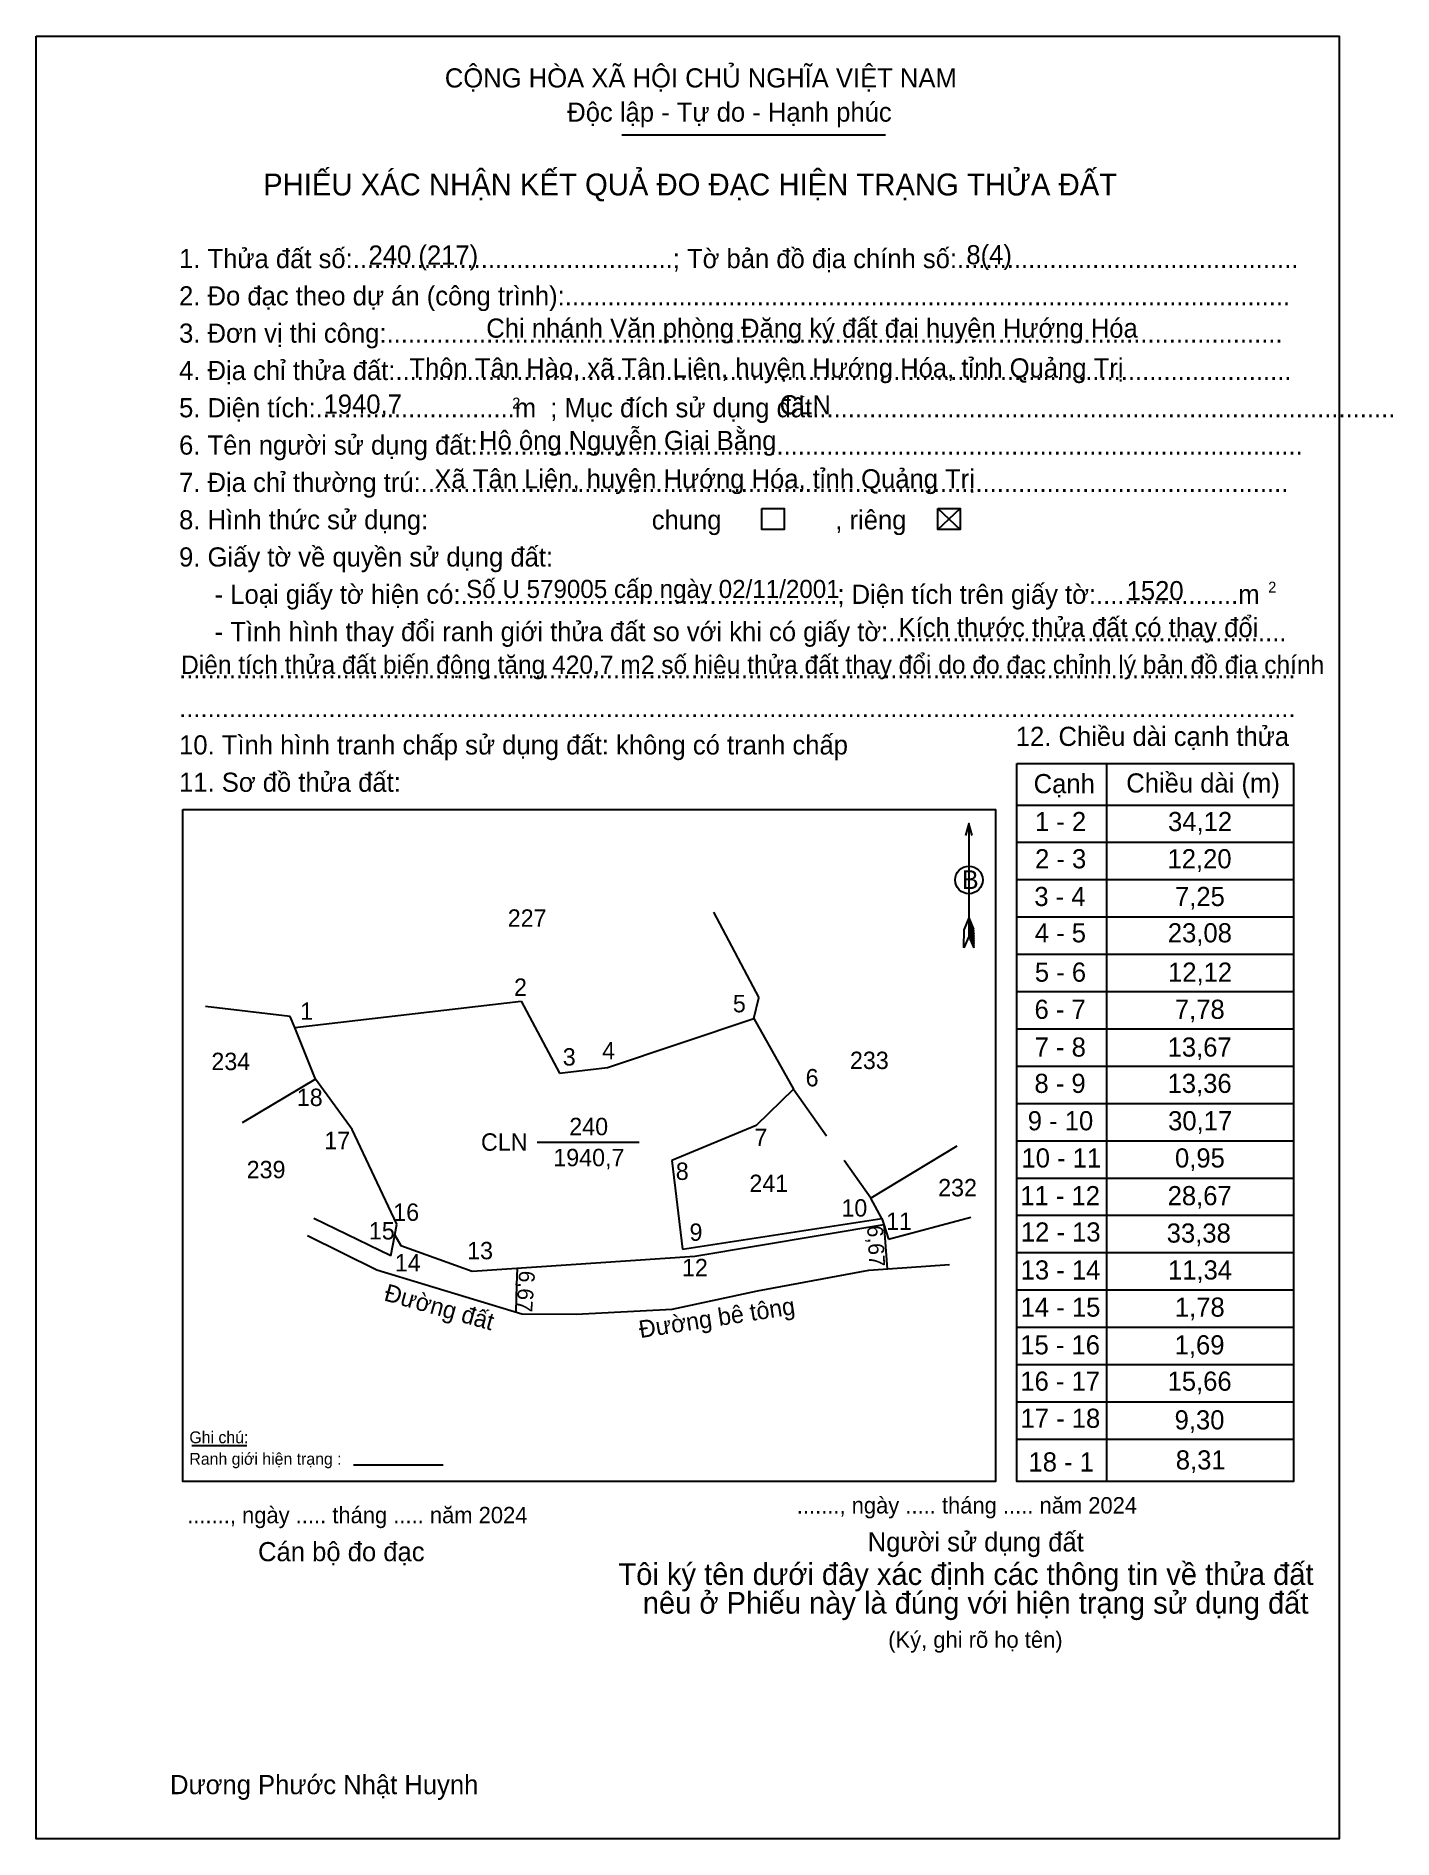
# Model space of a CAD drawing. Extents: x 547499 to 547702, y 1838187 to 1838457.
import ezdxf

# ---------------------------------------------------------------- set-up
doc = ezdxf.new("R2010")
doc.units = 0
for name, color, linetype in [('Level 1', 7, 'Continuous'), ('Level 10', 7, 'Continuous'), ('Level 13', 7, 'Continuous'), ('Level 15', 7, 'Continuous'), ('Level 16', 7, 'Continuous'), ('Level 2', 7, 'Continuous'), ('Level 23', 7, 'Continuous'), ('Level 27', 7, 'Continuous'), ('Level 36', 7, 'Continuous'), ('Level 48', 7, 'Continuous'), ('Level 49', 7, 'Continuous'), ('Level 50', 7, 'Continuous'), ('Level 52', 7, 'Continuous'), ('Level 6', 7, 'Continuous'), ('Level 9', 7, 'Continuous')]:
    doc.layers.add(name, color=color, linetype=linetype)

msp = doc.modelspace()

# ---------------------------------------------------------------- linework, layer by layer
at = {"layer": 'Level 1'}
for p, q in [((547499.08, 1838456.73), (547499.08, 1838456.73)), ((547586.7, 1838441.97), (547626.11, 1838441.97)), ((547633.93, 1838386.08), (547637.28, 1838382.96)), ((547633.93, 1838382.96), (547637.28, 1838386.08)), ((547659.15, 1838347.99), (547659.19, 1838240.63)), ((547521.03, 1838341.11), (547521.03, 1838341.11)), ((547645.76, 1838341.76), (547687.12, 1838341.76)), ((547638.58, 1838339), (547638.58, 1838322.13)), ((547645.76, 1838336.19), (547687.12, 1838336.19)), ((547645.76, 1838330.61), (547687.12, 1838330.61)), ((547638.58, 1838324.92), (547637.88, 1838323.2)), ((547638.58, 1838324.92), (547639.3, 1838323.2)), ((547638.58, 1838324.68), (547639.3, 1838322.95)), ((547638.58, 1838324.43), (547639.3, 1838322.7)), ((547638.58, 1838324.19), (547639.31, 1838322.45)), ((547638.58, 1838323.94), (547639.31, 1838322.2)), ((547638.58, 1838323.7), (547639.31, 1838321.95)), ((547645.76, 1838325.03), (547687.12, 1838325.03)), ((547637.84, 1838320.41), (547637.88, 1838323.2)), ((547638.58, 1838322.13), (547637.84, 1838320.41)), ((547638.58, 1838323.46), (547639.31, 1838321.7)), ((547638.58, 1838323.22), (547639.32, 1838321.45)), ((547638.58, 1838322.97), (547639.32, 1838321.2)), ((547638.58, 1838322.73), (547639.32, 1838320.95)), ((547638.58, 1838322.49), (547639.33, 1838320.71)), ((547638.58, 1838322.13), (547639.33, 1838320.41)), ((547639.33, 1838320.41), (547639.3, 1838323.2)), ((547645.76, 1838319.46), (547687.12, 1838319.46)), ((547645.76, 1838313.88), (547687.12, 1838313.88)), ((547645.76, 1838308.3), (547687.12, 1838308.3)), ((547645.76, 1838302.73), (547687.12, 1838302.73)), ((547645.76, 1838297.15), (547687.12, 1838297.15)), ((547645.76, 1838291.57), (547687.12, 1838291.57)), ((547645.76, 1838286), (547687.12, 1838286)), ((547645.76, 1838280.42), (547687.12, 1838280.42)), ((547645.76, 1838274.84), (547687.12, 1838274.84)), ((547645.76, 1838269.27), (547687.12, 1838269.27)), ((547645.76, 1838263.69), (547687.12, 1838263.69)), ((547645.76, 1838258.11), (547687.12, 1838258.11)), ((547645.76, 1838252.54), (547687.12, 1838252.54)), ((547645.76, 1838246.96), (547687.12, 1838246.96)), ((547634.3, 1838240.56), (547634.3, 1838240.56)), ((547693.96, 1838187.19), (547693.96, 1838187.19))]:
    msp.add_line(p, q, dxfattribs=at)
for points in [[(547645.76, 1838347.99), (547687.12, 1838347.99), (547687.12, 1838240.63), (547645.76, 1838240.63)], [(547521.03, 1838341.11), (547642.56, 1838341.11), (547642.56, 1838240.63), (547521.03, 1838240.63)]]:
    msp.add_lwpolyline(points, close=True, dxfattribs=at)
msp.add_lwpolyline([(547639.07, 1838337.2), (547638.58, 1838339), (547638.1, 1838337.2)], dxfattribs=at)
msp.add_circle((547638.59, 1838330.56), 2.06, dxfattribs=at)
at = {"layer": 'Level 10'}
for p, q in [((547600.39, 1838325.74), (547607.18, 1838312.92)), ((547537.76, 1838308.49), (547571.65, 1838312.45)), ((547571.65, 1838312.45), (547577.36, 1838301.67)), ((547540.85, 1838300.78), (547537.76, 1838308.49)), ((547584.56, 1838302.53), (547606.44, 1838309.87)), ((547606.44, 1838309.87), (547612.36, 1838299.29)), ((547577.36, 1838301.67), (547584.56, 1838302.53)), ((547546.33, 1838293.26), (547540.85, 1838300.78)), ((547612.36, 1838299.29), (547606.79, 1838293.86)), ((547606.79, 1838293.86), (547594.16, 1838288.62)), ((547553.05, 1838279.11), (547546.33, 1838293.26)), ((547594.16, 1838288.62), (547595.76, 1838275.36)), ((547636.8, 1838290.76), (547623.92, 1838282.99)), ((547552.73, 1838277.45), (547553.05, 1838279.11)), ((547595.76, 1838275.36), (547625.58, 1838279.97)), ((547597.59, 1838274.29), (547625.86, 1838279.07)), ((547625.58, 1838279.97), (547625.86, 1838279.07)), ((547552.73, 1838277.45), (547553.61, 1838275.9)), ((547553.61, 1838275.9), (547564.28, 1838272.08)), ((547564.28, 1838272.08), (547597.59, 1838274.29)), ((547522.39, 1838246.01), (547530.62, 1838246.01)), ((547546.55, 1838243.1), (547559.95, 1838243.1))]:
    msp.add_line(p, q, dxfattribs=at)
msp.add_lwpolyline([(547571.05, 1838272.53), (547570.93, 1838270.05), (547570.81, 1838265.98)], dxfattribs=at)
at = {"layer": 'Level 15'}
msp.add_lwpolyline([(547552.73, 1838277.45), (547553.17, 1838276.68)], dxfattribs=at)
at = {"layer": 'Level 16'}
for p, q in [((547606.44, 1838309.87), (547607.18, 1838312.92)), ((547612.36, 1838299.29), (547617.3, 1838292.32)), ((547623.92, 1838282.99), (547619.91, 1838288.64)), ((547625.86, 1838279.07), (547626.55, 1838276.86)), ((547625.86, 1838279.07), (547626.35, 1838272.41)), ((547552.14, 1838274.37), (547552.73, 1838277.45))]:
    msp.add_line(p, q, dxfattribs=at)
msp.add_lwpolyline([(547537.76, 1838308.49), (547537.09, 1838310.15), (547537.09, 1838310.15)], dxfattribs=at)
at = {"layer": 'Level 2'}
msp.add_lwpolyline([(547499.08, 1838456.73), (547693.96, 1838456.73), (547693.96, 1838187.19), (547499.08, 1838187.19)], close=True, dxfattribs=at)
at = {"layer": 'Level 23'}
for p, q in [((547539.65, 1838277.42), (547550.04, 1838272.28)), ((547623.6, 1838272.21), (547635.71, 1838273.09)), ((547550.04, 1838272.28), (547571.72, 1838265.7)), ((547606.97, 1838269.12), (547623.6, 1838272.21)), ((547594.21, 1838266.37), (547606.97, 1838269.12)), ((547571.72, 1838265.7), (547579.84, 1838265.66)), ((547579.84, 1838265.66), (547594.21, 1838266.37))]:
    msp.add_line(p, q, dxfattribs=at)
at = {"layer": 'Level 27'}
for p, q in [((547537.09, 1838310.15), (547524.4, 1838311.64)), ((547540.85, 1838300.78), (547529.88, 1838294.23)), ((547625.58, 1838279.97), (547623.92, 1838282.99)), ((547552.14, 1838274.37), (547540.63, 1838279.93)), ((547552.14, 1838274.37), (547540.63, 1838279.93)), ((547626.55, 1838276.86), (547638.9, 1838280.14))]:
    msp.add_line(p, q, dxfattribs=at)
at = {"layer": 'Level 50'}
for points in [[(547607.6, 1838386.08), (547610.95, 1838386.08), (547610.95, 1838382.96), (547607.6, 1838382.96)], [(547633.93, 1838386.08), (547637.28, 1838386.08), (547637.28, 1838382.96), (547633.93, 1838382.96)]]:
    msp.add_lwpolyline(points, close=True, dxfattribs=at)
at = {"layer": 'Level 9'}
msp.add_line((547574.01, 1838291.38), (547589.27, 1838291.38), dxfattribs=at)

# ---------------------------------------------------------------- texts
at = {"layer": 'Level 1'}
for s, height, p in [('CỘNG HÒA XÃ HỘI CHỦ NGHĨA VIỆT NAM', 2.8626, (547560.21, 1838449.04)), ('Độc lập - Tự do - Hạnh phúc', 2.8626, (547578.52, 1838443.93)), ('PHIẾU XÁC NHẬN KẾT QUẢ ĐO ĐẠC HIỆN TRẠNG THỬA ĐẤT', 3.2718, (547533.04, 1838432.9)), ('1. Thửa đất số:.............................................; Tờ bản đồ địa chính số:................................................', 2.86256, (547520.47, 1838422.03)), ('2. Đo đạc theo dự án (công trình):......................................................................................................', 2.86256, (547520.47, 1838416.46)), ('3. Đơn vị thi công:..............................................................................................................................', 2.86256, (547520.47, 1838410.88)), ('Chi nhánh Văn phòng Đăng ký đất đai huyện Hướng Hóa', 2.8626, (547566.41, 1838411.63)), ('4. Địa chỉ thửa đất:..............................................................................................................................', 2.86256, (547520.47, 1838405.3)), ('5. Diện tích:............................m  ; Mục đích sử dụng đất:.................................................................................', 2.86256, (547520.47, 1838399.73)), ('2', 1.64, (547570.28, 1838401.03)), ('6. Tên người sử dụng đất:....................................................................................................................', 2.86256, (547520.47, 1838394.15)), ('7. Địa chỉ thường trú:..........................................................................................................................', 2.86256, (547520.47, 1838388.57)), ('chung                , riêng', 2.8626, (547591.16, 1838382.97)), ('9. Giấy tờ về quyền sử dụng đất:', 2.8626, (547520.47, 1838377.42)), ('     - Loại giấy tờ hiện có:.....................................................; Diện tích trên giấy tờ:....................m', 2.86256, (547520.47, 1838371.84)), ('2', 1.64, (547683.34, 1838373.51)), ('     - Tình hình thay đổi ranh giới thửa đất so với khi có giấy tờ:........................................................', 2.86256, (547520.47, 1838366.26)), ('.............................................................................................................................................................', 2.86256, (547520.47, 1838360.69)), ('.............................................................................................................................................................', 2.86256, (547520.47, 1838354.9)), ('12. Chiều dài cạnh thửa', 2.8626, (547645.6, 1838350.6)), ('10. Tình hình tranh chấp sử dụng đất: không có tranh chấp', 2.8626, (547520.47, 1838349.32)), ('11. Sơ đồ thửa đất:', 2.8626, (547520.47, 1838343.74)), ('Cạnh', 2.863, (547648.27, 1838343.53)), ('Chiều dài (m)', 2.8626, (547662.12, 1838343.63)), ('B', 2.79, (547637.55, 1838329.21)), ('Ghi chú:', 1.772, (547522.01, 1838246.35)), ('Ranh giới hiện trạng :', 1.772, (547522.01, 1838243.13)), ('......., ngày ..... tháng ..... năm 2024', 2.4538, (547612.85, 1838235.84)), ('......., ngày ..... tháng ..... năm 2024', 2.4538, (547521.68, 1838234.38)), ('Người sử dụng đất', 2.8626, (547623.45, 1838230.17)), ('Cán bộ đo đạc', 2.8626, (547532.28, 1838228.71)), ('Tôi ký tên dưới đây xác định các thông tin về thửa đất', 3.2529, (547586.18, 1838225.16)), (' nêu ở Phiếu này là đúng với hiện trạng sử dụng đất', 3.2529, (547588.61, 1838220.87)), ('(Ký, ghi rõ họ tên)', 2.4538, (547626.52, 1838215.76)), ('Dương Phước Nhật Huynh', 2.8626, (547519.12, 1838193.88))]:
    msp.add_text(s, height=height, dxfattribs=at).set_placement(p)
at = {"layer": 'Level 13'}
for s, p in [('240', (547578.83, 1838292.4)), ('CLN', (547565.62, 1838290.08)), ('1940,7', (547576.44, 1838287.76))]:
    msp.add_text(s, height=2.6, dxfattribs=at).set_placement(p)
at = {"layer": 'Level 36'}
for s, p in [('227', (547569.62, 1838323.56)), ('234', (547525.3, 1838302.13)), ('233', (547620.8, 1838302.29)), ('239', (547530.58, 1838285.96)), ('241', (547605.76, 1838283.9)), ('232', (547633.99, 1838283.26))]:
    msp.add_text(s, height=2.6, dxfattribs=at).set_placement(p)
at = {"layer": 'Level 48'}
msp.add_text('8. Hình thức sử dụng:', height=2.8627, dxfattribs=at).set_placement((547520.47, 1838382.99))
at = {"layer": 'Level 49'}
for s, rotation, p in [('Đường đất', 344.3368, (547550.97, 1838267.73)), ('Đường bê tông', 8.788, (547589.45, 1838262.06))]:
    msp.add_text(s, height=2.6, rotation=rotation, dxfattribs=at).set_placement(p)
at = {"layer": 'Level 52'}
for s, height, p in [('1 - 2', 2.863, (547648.46, 1838337.86)), ('34,12', 2.863, (547668.37, 1838337.86)), ('2 - 3', 2.863, (547648.48, 1838332.3)), ('12,20', 2.863, (547668.29, 1838332.3)), ('3 - 4', 2.863, (547648.37, 1838326.66)), ('7,25', 2.863, (547669.41, 1838326.66)), ('4 - 5', 2.863, (547648.44, 1838321.23)), ('23,08', 2.863, (547668.34, 1838321.23)), ('5 - 6', 2.863, (547648.45, 1838315.35)), ('12,12', 2.863, (547668.37, 1838315.35)), ('6 - 7', 2.863, (547648.4, 1838309.79)), ('7,78', 2.863, (547669.39, 1838309.79)), ('7 - 8', 2.863, (547648.42, 1838304.15)), ('13,67', 2.863, (547668.31, 1838304.15)), ('8 - 9', 2.863, (547648.39, 1838298.72)), ('13,36', 2.863, (547668.3, 1838298.72)), ('9 - 10', 2.863, (547647.39, 1838293.13)), ('30,17', 2.863, (547668.38, 1838293.13)), ('10 - 11', 2.863, (547646.45, 1838287.57)), ('0,95', 2.863, (547669.41, 1838287.57)), ('11 - 12', 2.863, (547646.27, 1838281.93)), ('28,67', 2.863, (547668.31, 1838281.93)), ('12 - 13', 2.863, (547646.36, 1838276.5)), ('33,38', 2.864, (547668.17, 1838276.34)), ('13 - 14', 2.863, (547646.33, 1838270.82)), ('11,34', 2.863, (547668.36, 1838270.82)), ('14 - 15', 2.863, (547646.33, 1838265.27)), ('1,78', 2.863, (547669.39, 1838265.27)), ('15 - 16', 2.863, (547646.27, 1838259.63)), ('1,69', 2.863, (547669.36, 1838259.63)), ('16 - 17', 2.863, (547646.28, 1838254.2)), ('15,66', 2.863, (547668.3, 1838254.2)), ('17 - 18', 2.863, (547646.31, 1838248.65)), ('9,30', 2.863, (547669.35, 1838248.41)), ('18 - 1', 2.863, (547647.5, 1838242.12)), ('8,31', 2.863, (547669.53, 1838242.42))]:
    msp.add_text(s, height=height, dxfattribs=at).set_placement(p)
for rotation, p in [(273.2631, (547623.35, 1838278.84)), (265.7866, (547571.35, 1838272.21))]:
    msp.add_text('6,67', height=2.37, rotation=rotation, dxfattribs=at).set_placement(p)
at = {"layer": 'Level 6'}
for s, height, p in [('240 (217)', 2.863, (547548.81, 1838422.56)), ('8(4)', 2.863, (547638.21, 1838422.61)), ('Thôn Tân Hào, xã Tân Liên, huyện Hướng Hóa, tỉnh Quảng Trị', 2.8627, (547554.92, 1838405.68)), ('1940,7', 2.863, (547542.08, 1838400.28)), ('CLN', 2.863, (547610.29, 1838400.17)), ('Hộ ông Nguyễn Giai Bằng', 2.8627, (547565.33, 1838394.83)), ('Xã Tân Liên, huyện Hướng Hóa, tỉnh Quảng Trị', 2.8627, (547558.66, 1838389.1)), ('Số U 579005 cấp ngày 02/11/2001', 2.7025, (547563.4, 1838372.72)), ('1520', 2.863, (547662.18, 1838372.38)), ('Kích thước thửa đất có thay đổi', 2.8627, (547628.06, 1838366.88)), ('Diện tích thửa đất biến động tăng 420,7 m2 số hiệu thửa đất thay đổi do đo đạc chỉnh lý bản đồ địa chính', 2.74405, (547520.76, 1838361.37))]:
    msp.add_text(s, height=height, dxfattribs=at).set_placement(p)
at = {"layer": 'Level 9'}
for s, p in [('2', (547570.56, 1838313.23)), ('5', (547603.29, 1838310.77)), ('1', (547538.59, 1838309.66)), ('3', (547577.85, 1838302.81)), ('4', (547583.74, 1838303.74)), ('6', (547614.17, 1838299.7)), ('18', (547538.08, 1838296.76)), ('17', (547542.19, 1838290.31)), ('7', (547606.51, 1838290.78)), ('8', (547594.75, 1838285.71)), ('16', (547552.5, 1838279.59)), ('10', (547619.52, 1838280.23)), ('11', (547626.2, 1838278.24)), ('15', (547548.86, 1838276.81)), ('9', (547596.81, 1838276.61)), ('13', (547563.55, 1838273.85)), ('14', (547552.73, 1838272.03)), ('12', (547595.68, 1838271.31))]:
    msp.add_text(s, height=2.6, dxfattribs=at).set_placement(p)

doc.saveas('drawing.dxf')
